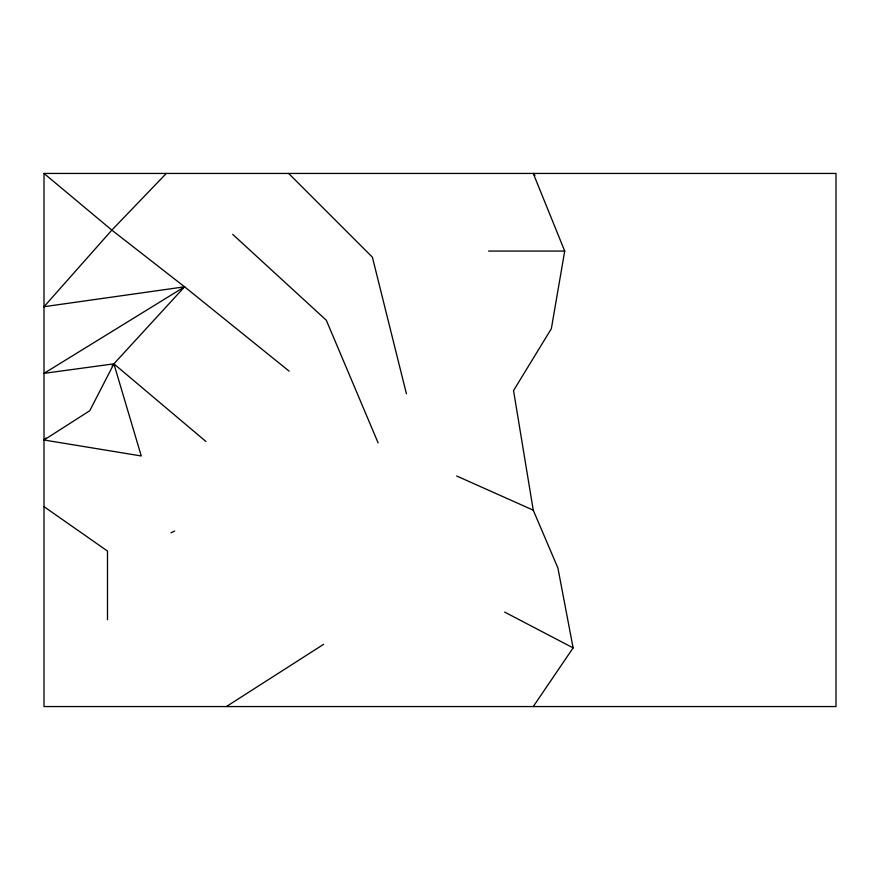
<?xml version="1.0" encoding="UTF-8"?>
<svg xmlns="http://www.w3.org/2000/svg" width="880" height="880" viewBox="0 0 880 880"><rect width="100%" height="100%" fill="white"/><g stroke="black" fill="none" stroke-linecap="round" stroke-linejoin="round"><path stroke-width="1.32" d="M534.974 175.56L533.247 173.437L564.718 251.064L551.353 328.691L513.546 390.577L533.247 510.169L557.909 568.018L573.122 647.889L533.247 706.563M289.146 371.151L184.58 286.814L44 373.362L113.894 363.836L141.262 455.972L44 440L45.837 437.998M112.057 365.838L184.58 286.814L111.848 230.12L44 173.437L44 706.563L836 706.563L836 173.437L44 173.437M166.309 173.437L111.848 230.12L44 306.713L184.58 286.814M44 440L89.738 410.74L113.894 363.836L205.953 441.496M226.358 706.563L323.587 644.336M170.984 532.807L174.658 531.058M488.565 251.064L564.718 251.064M456.698 476.003L533.247 510.169M504.68 612.095L573.122 647.889M44 506.638L107.492 551.056L107.492 619.685M232.705 234.366L326.326 320.276L378.125 442.915M288.618 173.437L372.405 257.224L406.417 393.778"/></g></svg>
